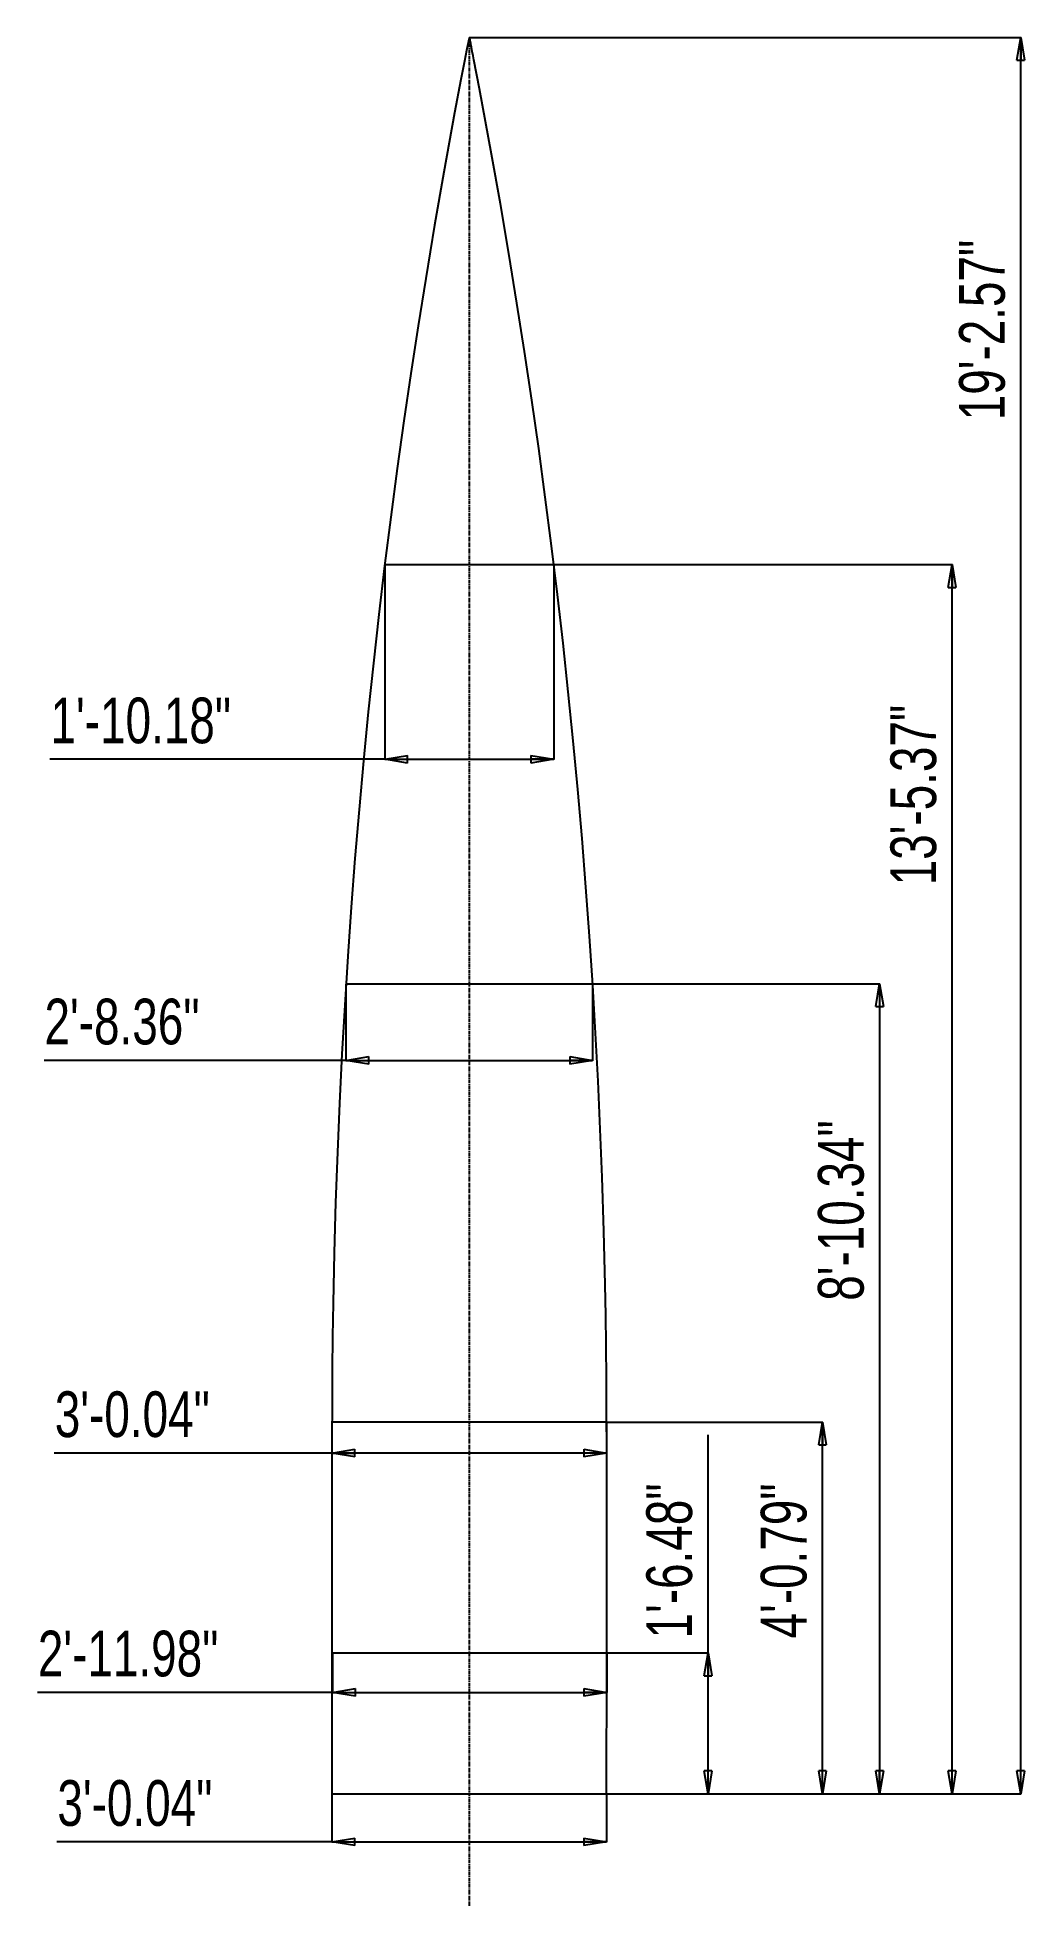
# Model space of a CAD drawing. Extents: x -32 to 97, y -11 to 234.
import ezdxf

# ---------------------------------------------------------------- set-up
doc = ezdxf.new("R2010")
doc.units = 0
doc.header["$PDSIZE"] = -1
doc.linetypes.add('CENTERX2', pattern=[0.8, 0.5, -0.1, 0.1, -0.1])
doc.layers.get('0').update_dxf_attribs({"linetype": 'CONTINUOUS'})
doc.layers.get('DEFPOINTS').update_dxf_attribs({"linetype": 'CONTINUOUS'})
doc.styles.add('SLDTEXTSTYLE0', font='txt', dxfattribs={"width": 0.75})
doc.dimstyles.new('SLDDIMSTYLE0', dxfattribs={"dimtxt": 6, "dimasz": 3, "dimexe": 0.03937, "dimexo": 0.0625, "dimgap": 1.5, "dimtad": 0, "dimtih": 1, "dimtoh": 1, "dimzin": 12, "dimtxsty": 'STANDARD', "dimblk1": 'CLOSED', "dimblk2": 'CLOSED', "dimsah": 1, "dimcen": 0.09, "dimclrd": 7, "dimclre": 7, "dimclrt": 7, "dimazin": 3, "dimtfac": 1, "dimtdec": 4, "dimtofl": 0, "dimtmove": 0, "dimatfit": 3, "dimtolj": 1, "dimtzin": 12})

# ---------------------------------------------------------------- blocks, each defined once
blk = doc.blocks.new('_CLOSED')
at = {"color": 0, "linetype": 'BYBLOCK'}
for p, q in [((-1, 0.166667), (0, 0)), ((-1, 0.166667), (-1, -0.166667)), ((0, 0), (-1, -0.166667)), ((0, 0), (-1, 0))]:
    blk.add_line(p, q, dxfattribs=at)
blk = doc.blocks.new('*D0')
at = {"color": 7}
for p, q in [((40.67, 110.13), (78.33, 110.13)), ((78.29, 110.13), (78.29, 3.8)), ((42.51, 3.8), (78.33, 3.8))]:
    blk.add_line(p, q, dxfattribs=at)
at = {"layer": 'DEFPOINTS', "color": 7}
for p in [(40.63, 110.13), (42.47, 3.8)]:
    blk.add_point(p, dxfattribs=at)
at = {"xscale": 3, "yscale": 3}
for p, rotation in [((78.29, 110.13), 90), ((78.29, 3.8), 270)]:
    blk.add_blockref('_CLOSED', p, dxfattribs=dict(at, rotation=rotation))
at = {"color": 7, "insert": (76.28, 68.51), "char_height": 6, "attachment_point": 7, "rotation": 90, "style": 'SLDTEXTSTYLE0'}
blk.add_mtext('8\'-10.34"', dxfattribs=at)
blk = doc.blocks.new('*D2')
at = {"color": 7}
for p, q in [((35.58, 165.16), (87.84, 165.16)), ((87.8, 3.8), (87.8, 165.16)), ((42.51, 3.8), (87.84, 3.8))]:
    blk.add_line(p, q, dxfattribs=at)
at = {"layer": 'DEFPOINTS', "color": 7}
for p in [(35.54, 165.16), (42.47, 3.8)]:
    blk.add_point(p, dxfattribs=at)
at = {"xscale": 3, "yscale": 3}
for p, rotation in [((87.8, 165.16), 90), ((87.8, 3.8), 270)]:
    blk.add_blockref('_CLOSED', p, dxfattribs=dict(at, rotation=rotation))
at = {"color": 7, "insert": (85.79, 123.05), "char_height": 6, "attachment_point": 7, "rotation": 90, "style": 'SLDTEXTSTYLE0'}
blk.add_mtext('13\'-5.37"', dxfattribs=at)
blk = doc.blocks.new('*D3')
at = {"color": 7}
for p, q in [((42.51, 52.58), (70.83, 52.58)), ((70.79, 3.8), (70.79, 52.58)), ((42.51, 3.8), (70.83, 3.8))]:
    blk.add_line(p, q, dxfattribs=at)
at = {"layer": 'DEFPOINTS', "color": 7}
for p in [(42.47, 52.58), (42.47, 3.8)]:
    blk.add_point(p, dxfattribs=at)
at = {"xscale": 3, "yscale": 3}
for p, rotation in [((70.79, 52.58), 90), ((70.79, 3.8), 270)]:
    blk.add_blockref('_CLOSED', p, dxfattribs=dict(at, rotation=rotation))
at = {"color": 7, "insert": (68.78, 24.18), "char_height": 6, "attachment_point": 7, "rotation": 90, "style": 'SLDTEXTSTYLE0'}
blk.add_mtext('4\'-0.79"', dxfattribs=at)
blk = doc.blocks.new('*D4')
at = {"color": 7}
for p, q in [((55.78, 22.28), (55.78, 50.9)), ((42.52, 22.28), (55.82, 22.28)), ((55.78, 3.8), (55.78, 22.28)), ((42.51, 3.8), (55.82, 3.8))]:
    blk.add_line(p, q, dxfattribs=at)
at = {"layer": 'DEFPOINTS', "color": 7}
for p in [(42.48, 22.28), (42.47, 3.8)]:
    blk.add_point(p, dxfattribs=at)
at = {"xscale": 3, "yscale": 3}
for p, rotation in [((55.78, 22.28), 90), ((55.78, 3.8), 270)]:
    blk.add_blockref('_CLOSED', p, dxfattribs=dict(at, rotation=rotation))
at = {"color": 7, "insert": (53.76, 24.18), "char_height": 6, "attachment_point": 7, "rotation": 90, "style": 'SLDTEXTSTYLE0'}
blk.add_mtext('1\'-6.48"', dxfattribs=at)
blk = doc.blocks.new('*D5')
at = {"color": 7}
for p, q in [((6.5, 22.24), (6.5, 17.06)), ((42.48, 22.24), (42.48, 17.06)), ((6.5, 17.1), (-32.22, 17.1)), ((6.5, 17.1), (42.48, 17.1))]:
    blk.add_line(p, q, dxfattribs=at)
at = {"layer": 'DEFPOINTS', "color": 7}
for p in [(6.5, 22.28), (42.48, 22.28)]:
    blk.add_point(p, dxfattribs=at)
at = {"xscale": 3, "yscale": 3}
for p, rotation in [((6.5, 17.1), 180), ((42.48, 17.1), 360)]:
    blk.add_blockref('_CLOSED', p, dxfattribs=dict(at, rotation=rotation))
at = {"color": 7, "insert": (-32.16, 19.11), "char_height": 6, "attachment_point": 7, "style": 'SLDTEXTSTYLE0'}
blk.add_mtext('2\'-11.98"', dxfattribs=at)
blk = doc.blocks.new('*D6')
at = {"color": 7}
for p, q in [((6.43, 52.54), (6.43, 48.48)), ((42.47, 52.54), (42.47, 48.48)), ((6.43, 48.52), (-30.01, 48.52)), ((42.47, 48.52), (6.43, 48.52))]:
    blk.add_line(p, q, dxfattribs=at)
at = {"layer": 'DEFPOINTS', "color": 7}
for p in [(6.43, 52.58), (42.47, 52.58)]:
    blk.add_point(p, dxfattribs=at)
at = {"xscale": 3, "yscale": 3}
for p, rotation in [((6.43, 48.52), 180), ((42.47, 48.52), 360)]:
    blk.add_blockref('_CLOSED', p, dxfattribs=dict(at, rotation=rotation))
at = {"color": 7, "insert": (-29.94, 50.53), "char_height": 6, "attachment_point": 7, "style": 'SLDTEXTSTYLE0'}
blk.add_mtext('3\'-0.04"', dxfattribs=at)
blk = doc.blocks.new('*D7')
at = {"color": 7}
for p, q in [((8.27, 110.09), (8.27, 100.02)), ((40.63, 110.09), (40.63, 100.02)), ((8.27, 100.06), (-31.35, 100.06)), ((8.27, 100.06), (40.63, 100.06))]:
    blk.add_line(p, q, dxfattribs=at)
at = {"layer": 'DEFPOINTS', "color": 7}
for p in [(8.27, 110.13), (40.63, 110.13)]:
    blk.add_point(p, dxfattribs=at)
at = {"xscale": 3, "yscale": 3}
for p, rotation in [((8.27, 100.06), 180), ((40.63, 100.06), 360)]:
    blk.add_blockref('_CLOSED', p, dxfattribs=dict(at, rotation=rotation))
at = {"color": 7, "insert": (-31.29, 102.08), "char_height": 6, "attachment_point": 7, "style": 'SLDTEXTSTYLE0'}
blk.add_mtext('2\'-8.36"', dxfattribs=at)
blk = doc.blocks.new('*D8')
at = {"color": 7}
for p, q in [((13.36, 165.12), (13.36, 139.56)), ((35.54, 165.12), (35.54, 139.56)), ((13.36, 139.6), (-30.57, 139.6)), ((13.36, 139.6), (35.54, 139.6))]:
    blk.add_line(p, q, dxfattribs=at)
at = {"layer": 'DEFPOINTS', "color": 7}
for p in [(13.36, 165.16), (35.54, 165.16)]:
    blk.add_point(p, dxfattribs=at)
at = {"xscale": 3, "yscale": 3}
for p, rotation in [((13.36, 139.6), 180), ((35.54, 139.6), 360)]:
    blk.add_blockref('_CLOSED', p, dxfattribs=dict(at, rotation=rotation))
at = {"color": 7, "insert": (-30.5, 141.61), "char_height": 6, "attachment_point": 7, "style": 'SLDTEXTSTYLE0'}
blk.add_mtext('1\'-10.18"', dxfattribs=at)
blk = doc.blocks.new('*D9')
at = {"color": 7}
for p, q in [((24.52, 234.36), (96.85, 234.36)), ((96.81, 3.8), (96.81, 234.36)), ((42.51, 3.8), (96.85, 3.8))]:
    blk.add_line(p, q, dxfattribs=at)
at = {"layer": 'DEFPOINTS', "color": 7}
for p in [(24.48, 234.36), (42.47, 3.8)]:
    blk.add_point(p, dxfattribs=at)
at = {"xscale": 3, "yscale": 3}
for p, rotation in [((96.81, 234.36), 90), ((96.81, 3.8), 270)]:
    blk.add_blockref('_CLOSED', p, dxfattribs=dict(at, rotation=rotation))
at = {"color": 7, "insert": (94.8, 184.1), "char_height": 6, "attachment_point": 7, "rotation": 90, "style": 'SLDTEXTSTYLE0'}
blk.add_mtext('19\'-2.57"', dxfattribs=at)
blk = doc.blocks.new('*D10')
at = {"color": 7}
for p, q in [((6.43, 3.76), (6.43, -2.56)), ((42.47, 3.76), (42.47, -2.56)), ((6.43, -2.52), (-29.66, -2.52)), ((6.43, -2.52), (42.47, -2.52))]:
    blk.add_line(p, q, dxfattribs=at)
at = {"layer": 'DEFPOINTS', "color": 7}
for p in [(6.43, 3.8), (42.47, 3.8)]:
    blk.add_point(p, dxfattribs=at)
at = {"xscale": 3, "yscale": 3, "rotation": 180}
blk.add_blockref('_CLOSED', (6.43, -2.52), dxfattribs=at)
at = {"xscale": 3, "yscale": 3}
blk.add_blockref('_CLOSED', (42.47, -2.52), dxfattribs=at)
at = {"color": 7, "insert": (-29.6, -0.51), "char_height": 6, "attachment_point": 7, "style": 'SLDTEXTSTYLE0'}
blk.add_mtext('3\'-0.04"', dxfattribs=at)

msp = doc.modelspace()

# ---------------------------------------------------------------- linework, layer by layer
at = {"color": 7, "linetype": 'CENTERX2'}
msp.add_line((24.424, 234.362), (24.424, -11.028), dxfattribs=at)
at = {"color": 7, "linetype": 'CONTINUOUS'}
for p, q in [((24.424, 234.362), (24.479, 234.362)), ((13.364, 165.164), (35.539, 165.164)), ((8.269, 110.133), (40.634, 110.133)), ((42.47, 52.583), (6.433, 52.583)), ((6.501, 22.277), (42.477, 22.277)), ((6.432, 3.797), (42.471, 3.797))]:
    msp.add_line(p, q, dxfattribs=at)
at = {"color": 7, "linetype": 'CONTINUOUS', "flags": 128}
for points in [[(24.424, 234.362), (24.372, 234.098), (24.326, 233.863), (24.286, 233.658), (24.249, 233.471), (24.21, 233.274), (24.169, 233.066), (24.127, 232.849), (24.084, 232.63), (23.818, 231.262), (23.349, 228.822), (22.526, 224.463), (21.807, 220.567), (21.105, 216.668), (19.889, 209.698), (18.725, 202.722), (17.73, 196.489), (16.776, 190.252), (15.863, 184.011), (14.992, 177.764), (14.146, 171.384), (13.343, 164.998), (12.584, 158.607), (11.869, 152.211), (11.198, 145.81), (10.571, 139.404), (9.987, 132.995), (9.448, 126.582), (8.954, 120.164), (8.503, 113.743), (8.097, 107.317), (7.735, 100.887), (7.417, 94.452), (7.144, 88.015), (6.91, 81.402), (6.722, 74.786), (6.581, 68.171), (6.514, 63.806), (6.467, 59.441), (6.442, 55.599), (6.439, 55.035), (6.437, 54.471), (6.436, 53.907), (6.435, 53.653), (6.434, 53.415), (6.434, 53.177), (6.434, 52.901), (6.433, 52.583)], [(42.47, 52.583), (42.47, 52.887), (42.469, 53.153), (42.469, 53.381), (42.468, 53.606), (42.468, 53.844), (42.467, 54.095), (42.466, 54.349), (42.461, 55.742), (42.446, 58.226), (42.404, 62.66), (42.348, 66.62), (42.276, 70.58), (42.105, 77.653), (41.882, 84.724), (41.636, 91.035), (41.349, 97.342), (41.018, 103.646), (40.645, 109.946), (40.221, 116.37), (39.752, 122.79), (39.24, 129.206), (38.683, 135.617), (38.081, 142.025), (37.436, 148.429), (36.747, 154.828), (36.014, 161.222), (35.237, 167.611), (34.416, 173.995), (33.552, 180.372), (32.645, 186.744), (31.695, 193.111), (30.702, 199.473), (29.637, 206), (28.527, 212.524), (27.373, 219.041), (26.587, 223.337), (25.782, 227.628), (25.058, 231.402), (24.95, 231.956), (24.842, 232.511), (24.734, 233.066), (24.685, 233.314), (24.64, 233.547), (24.594, 233.777), (24.541, 234.048), (24.479, 234.362)], [(6.433, 52.583), (6.43, 49.854), (6.427, 47.118), (6.425, 44.376), (6.424, 41.628), (6.423, 38.865), (6.423, 36.062), (6.423, 33.381), (6.423, 30.663), (6.424, 27.909), (6.425, 25.126), (6.426, 22.317)], [(42.471, 3.797), (42.471, 4.98), (42.471, 6.216), (42.471, 7.505), (42.471, 8.847), (42.472, 10.242), (42.472, 11.69), (42.473, 13.103), (42.473, 14.564), (42.474, 16.068), (42.475, 17.562), (42.475, 19.028), (42.476, 20.857), (42.477, 22.641), (42.478, 24.415), (42.478, 26.19), (42.479, 27.969), (42.48, 29.745), (42.48, 31.507), (42.48, 34.23), (42.48, 36.916), (42.48, 39.566), (42.479, 42.184), (42.477, 44.792), (42.475, 47.395), (42.473, 49.992), (42.47, 52.583)], [(6.501, 22.277), (6.459, 22.3), (6.426, 22.317)], [(6.426, 22.244), (6.468, 22.262), (6.501, 22.277)], [(6.426, 22.244), (6.427, 21.267), (6.427, 20.276), (6.428, 19.267), (6.428, 18.238), (6.428, 17.19), (6.429, 16.123), (6.43, 14.851), (6.43, 13.608), (6.431, 12.399), (6.431, 11.223), (6.431, 9.867), (6.432, 8.558), (6.432, 7.296), (6.432, 6.082), (6.432, 4.916), (6.432, 3.797)]]:
    msp.add_lwpolyline(points, dxfattribs=at)

# ---------------------------------------------------------------- dimensions: what is measured, and where the dimension line sits
at = {"color": 7}
for base, p1, p2, angle, picture, middle in [((96.8099, 234.3623), (42.4707, 3.7965), (24.4791, 234.3623), 270, '*D9', (96.8099, 199.6457)), ((87.802, 165.164), (42.471, 3.797), (35.539, 165.164), 270, '*D2', (87.802, 138.595)), ((40.6337, 100.0638), (8.2694, 110.1328), (40.6337, 110.1328), 180, '*D7', (-17.9721, 100.0638)), ((78.295, 3.797), (40.634, 110.133), (42.471, 3.797), 270, '*D0', (78.295, 84.051)), ((70.788, 52.583), (42.471, 3.797), (42.47, 52.583), 270, '*D3', (70.788, 37.512)), ((55.776, 22.277), (42.471, 3.797), (42.477, 22.277), 270, '*D4', (55.776, 37.512)), ((42.477, 17.099), (6.501, 22.277), (42.477, 22.277), 180, '*D5', (-16.625, 17.099))]:
    dim = msp.add_linear_dim(base=base, p1=p1, p2=p2, angle=angle, dimstyle='SLDDIMSTYLE0', dxfattribs=at)
    dim.commit()
    dim.dimension.update_dxf_attribs({"geometry": picture, "text_midpoint": middle, "dimtype": 160})
for base, p1, p2, picture, middle in [((35.5394, 139.5963), (13.3637, 165.1636), (35.5394, 165.1636), '*D8', (-14.9696, 139.5963)), ((6.433, 48.521), (42.47, 52.583), (6.433, 52.583), '*D6', (-16.625, 48.521)), ((42.471, -2.521), (6.432, 3.797), (42.471, 3.797), '*D10', (-16.283, -2.521))]:
    dim = msp.add_linear_dim(base=base, p1=p1, p2=p2, dimstyle='SLDDIMSTYLE0', dxfattribs=at)
    dim.commit()
    dim.dimension.update_dxf_attribs({"geometry": picture, "text_midpoint": middle, "dimtype": 160})

doc.saveas('drawing.dxf')
